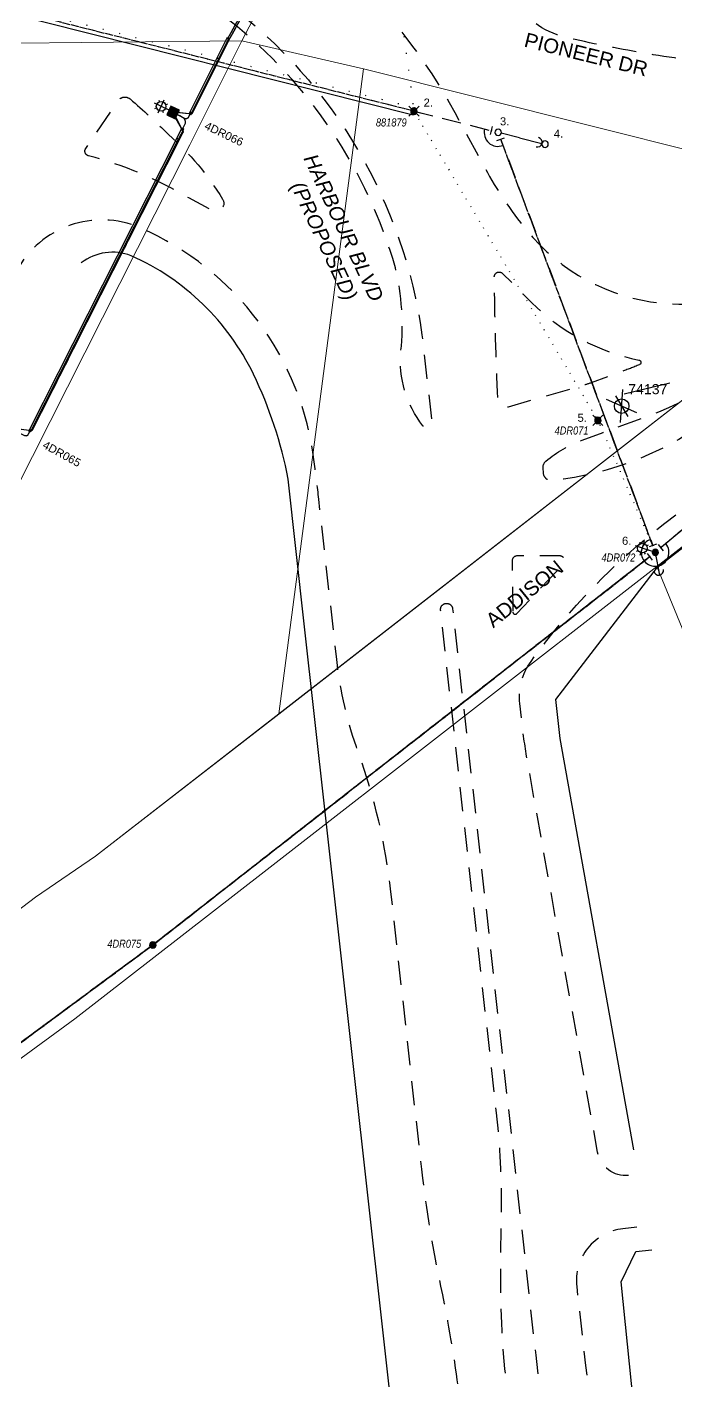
# Model space of a CAD drawing. Header units: metres. Extents: x 303058 to 305172, y 6169922 to 6171978.
# Drawn here: x 303822.8 to 303903.3, y 6171184 to 6171352 of the extents above; entities that cross this region are included whole.
import ezdxf
from ezdxf.enums import TextEntityAlignment as Align

# ---------------------------------------------------------------- set-up
doc = ezdxf.new("R2010")
doc.units = ezdxf.units.M
for name, pattern in [('Cable Exist OH', [1, 1, 0]), ('Cable Exist UG', [8.2, 4, -1.2, 1.8, -1.2]), ('Cable New OH', [6, 4, -2]), ('Cable Remove', [2, 0, -2]), ('Dash', [5, 3, -2])]:
    doc.linetypes.add(name, pattern=pattern)
doc.layers.get('0').update_dxf_attribs({"color": 6})
for name, color, linetype in [('_User PropBdy', 8, 'Continuous'), ('_User PropFOK', 9, 'Dash'), ('_User_NumColumnExist', 7, 'Continuous'), ('_User_NumPoleExist', 7, 'Continuous'), ('Duct_SP_EXT', 9, 'Continuous'), ('Equip_SP_HV_NEW', 8, 'Continuous'), ('Equip_SP_SL_EXT', 8, 'Continuous'), ('Equip_SP_SL_MOD', 8, 'Continuous'), ('Mains_HV_MOD', 7, 'Continuous'), ('Mains_HV_NEW_A55', 7, 'Continuous'), ('Mains_LV_MOD', 7, 'Continuous'), ('Mains_SL_EXT', 7, 'Continuous'), ('Mains_SL_MOD', 7, 'Continuous'), ('Notes_HV_MISC', 8, 'Continuous'), ('Notes_SL_MISC', 8, 'ZIGZAG'), ('OH_Details_SP_MISC', 7, 'Continuous'), ('SupportsOH_SP_NEW', 8, 'Continuous'), ('SupportsOH_SP_TR_HV_LV_SL_MOD', 8, 'Continuous'), ('SupportsOH_SP_TR_HV_LV_SL_NEW', 8, 'Continuous'), ('SupportsUG_SP_LV_EXT', 8, 'Continuous'), ('SupportsUG_SP_LV_SL_EXT', 7, 'Continuous'), ('Trench_SP_EXT', 8, 'Continuous')]:
    doc.layers.add(name, color=color, linetype=linetype)
for name, color, linetype, lineweight in [('Cadastre Developer_SP_NEW', 2, 'Continuous', 5), ('Cadastre Land Parcels_SP_EXT', 8, 'Continuous', 5), ('Cadastre Road Names_SP_HV_LV_SL_EXT', 9, 'Continuous', 5), ('Cadastre Roads_SP_EXT', 7, 'Continuous', 5)]:
    doc.layers.add(name, color=color, linetype=linetype, lineweight=lineweight)
doc.layers.add('Features_DEL', color=1, linetype='Continuous', plot=False)
doc.layers.get('Features_DEL').off()
doc.styles.add('COLUMN_LABEL', font='arial.ttf')
doc.styles.add('HVSW_LABEL', font='arial.ttf')
doc.styles.add('iecARIAL', font='arial.ttf', dxfattribs={"height": 2})
doc.styles.add('iecARIALITALIC', font='ariali.ttf')
doc.styles.add('POLE_LABEL', font='ARIALNI.TTF')
doc.styles.get("Standard").update_dxf_attribs({"font": 'arial.ttf'})
doc.styles.add('TXT', font='txt.shx')
doc.linetypes.add('ZIGZAG', pattern='A,1e-16,-4,[">",TXT,S=2,R=0,X=0,Y=-1],-4', length=8)

# ---------------------------------------------------------------- blocks, each defined once
blk = doc.blocks.new('COLUMN_EXT')
blk.add_hatch(color=256).paths.add_polyline_path([(-1.49, 1.48), (-1.49, -1.49), (1.48, -1.49), (1.48, 1.48)])
blk.add_lwpolyline([(-1.49, -1.49), (1.48, -1.49), (1.48, 1.48), (-1.49, 1.48)], close=True)
at = {"flags": 9}
for tag, style, p in [('STRUCTURE_PLANT_NUMBER', 'POLE_LABEL', (1.81, 0.03)), ('STREET_CODE', 'COLUMN_LABEL', (1.81, -0.2))]:
    blk.add_attdef(tag, text='', height=0.2, dxfattribs=dict(at, style=style)).set_placement(p, align=Align.MIDDLE_LEFT)
at = {"flags": 1}
blk.add_attdef('Z', (1.81, -2.35), '', height=0.2, dxfattribs=at)
at = {"flags": 9}
for tag, p in [('COLUMN_TYPE', (1.81, -0.4)), ('OWNED_BY', (1.81, -0.6)), ('STATE', (1.81, -0.8)), ('USAGE', (1.81, -1)), ('STREETNAME', (1.81, -1.6)), ('SUBURB', (1.81, -1.8)), ('LEGEND', (1.81, -1.2)), ('LOCATION', (1.81, -1.4)), ('NOTES', (1.81, -2))]:
    blk.add_attdef(tag, text='', height=0.2, dxfattribs=at).set_placement(p, align=Align.MIDDLE_LEFT)
at = {"layer": '_User_NumColumnExist', "style": 'COLUMN_LABEL', "flags": 8}
blk.add_attdef('ASSET_NUM', text='', height=2.5, dxfattribs=at).set_placement((2, 2), align=Align.MIDDLE_LEFT)
blk = doc.blocks.new('*U139')
for p, q in [((-2.25, 4.22), (2.25, 4.22)), ((-1.46, 5.68), (-1.06, 5.28)), ((0, 1.97), (0, 6.47)), ((1.46, 5.68), (1.06, 5.28)), ((-1.46, 2.76), (-1.06, 3.16)), ((0, 0), (0, 2.72)), ((1.46, 2.76), (1.06, 3.16))]:
    blk.add_line(p, q)
blk.add_circle((0, 4.22), 1.5)
at = {"style": 'iecARIAL', "flags": 9}
blk.add_attdef('ASSET_NUM', (1.5, 1.5), '', height=2.5, dxfattribs=at)
for tag, p, height, flags in [('OPERATING_VOLTAGE', (0.98, -1.65), 0.2, 9), ('ORIENTATION', (0.98, -1.85), 0.2, 9), ('OWNED_BY', (0.98, -2.05), 0.2, 9), ('STATE', (0.98, -2.25), 0.2, 9), ('CONSTRUCTED_VOLTAGE', (0.98, -0.65), 0.2, 9), ('CONTROL_TYPE', (0.98, -0.85), 0.2, 9), ('LANTERN_PURPOSE', (0.98, -1.05), 0.2, 9), ('LANTERN_TYPE', (0.98, -1.25), 0.2, 9), ('NO_PHASES', (0.98, -1.45), 0.2, 9), ('USAGE', (0.98, -2.45), 0.2, 9), ('CEXIST', (0.98, -2.65), 0.2, 9), ('CNEW', (0.98, -2.85), 0.2, 9), ('CNUMBER', (0.98, -3.05), 0.2, 9), ('CREMOVE', (0.98, -3.25), 0.2, 9), ('CREPLACE', (0.98, -3.45), 0.2, 9), ('LKINGHEIGHT', (0.98, -3.65), 0.2, 9), ('LBRACKET', (0.98, -3.85), 0.2, 9), ('LBRACKETVOCAB', (0.98, -4.05), 0.2, 9), ('LCATEGORY', (0.98, -4.25), 0.2, 9), ('LNUMBER', (2.18, -3.25), 2.5, 8), ('LCHARGE1', (0.98, -4.45), 0.2, 9), ('LCHARGE1PERCENT', (0.98, -4.65), 0.2, 9), ('LCHARGE2', (0.98, -4.85), 0.2, 9), ('LCHARGE2PERCENT', (0.98, -5.05), 0.2, 9), ('LCHARGE3', (0.98, -5.25), 0.2, 9), ('LCHARGE3PERCENT', (0.98, -5.45), 0.2, 9), ('LEXIST', (0.98, -5.65), 0.2, 9), ('LLAMP', (0.98, -5.85), 0.2, 9), ('LLAMPVOCAB', (0.98, -6.05), 0.2, 9), ('LMAST', (0.98, -6.25), 0.2, 9), ('LMASTVOCAB', (0.98, -6.45), 0.2, 9), ('LNEW', (0.98, -6.65), 0.2, 9), ('LANTNUMBER', (0.98, -6.85), 0.2, 9), ('LOUTREACH', (0.98, -7.25), 0.2, 9), ('LOUTREACHVOCAB', (0.98, -7.45), 0.2, 9), ('LRATECODE', (0.98, -7.65), 0.2, 9), ('LREMOVE', (0.98, -7.85), 0.2, 9), ('LREPLACE', (0.98, -8.05), 0.2, 9), ('LTYPE', (0.98, -8.25), 0.2, 9), ('LTYPEVOCAB', (0.98, -8.45), 0.2, 9), ('STREETNAME', (0.98, -9.25), 0.2, 9), ('SUBURB', (0.98, -9.45), 0.2, 1), ('LEGEND', (0.98, -8.65), 0.2, 9), ('LOCATION', (0.98, -8.85), 0.2, 9), ('NOTES', (0.98, -9.05), 0.2, 9)]:
    blk.add_attdef(tag, p, '', height=height, dxfattribs=dict(flags=flags))
blk = doc.blocks.new('POLE_EXT')
blk.add_hatch(color=256).paths.add_polyline_path([(-1, 0, 1), (1, 0, 1)])
blk.add_lwpolyline([(-1, 0, 1), (1, 0, 1)], format="xyb", close=True)
for tag, height, flags, p in [('pNumber', 2.5, 8, (-17.84, 2.07)), ('OWNED_BY', 0.2, 9, (1.35, -0.4)), ('SPECIAL_USE', 0.2, 9, (1.35, -0.8)), ('STATE', 0.2, 9, (1.35, -1)), ('cLV', 0.2, 9, (1.35, -1.4)), ('hDepth', 0.2, 9, (1.35, -1.6)), ('hDia', 0.2, 9, (1.35, -1.8)), ('cHV', 0.2, 9, (1.35, -2)), ('cLinedev', 0.2, 9, (1.35, -3.4)), ('pExisting', 0.2, 9, (1.35, -3.8)), ('PARENT', 0.2, 9, (1.35, -0.6)), ('USAGE', 0.2, 9, (1.35, -1.2)), ('LBRACKET', 0.2, 9, (1.35, -2.2)), ('LExisting', 0.2, 9, (1.35, -2.4)), ('LANTNUMBER', 0.2, 9, (1.35, -2.6)), ('LOther', 0.2, 9, (1.35, -2.8)), ('LRemove', 0.2, 9, (1.35, -3)), ('LEGEND', 0.2, 9, (1.35, -3.2)), ('LOCATION', 0.2, 9, (1.35, -3.6)), ('PFNUMBER', 0.2, 9, (1.35, -4)), ('NEWPFNUMBER', 0.2, 9, (1.35, -4.2)), ('pFooting', 0.2, 9, (1.35, -4.4)), ('pNew', 0.2, 9, (1.35, -4.6)), ('pRelocate', 0.2, 9, (1.35, -5)), ('pRemove', 0.2, 9, (1.35, -5.2)), ('pReplace', 0.2, 9, (1.35, -5.4)), ('pStay', 0.2, 9, (1.35, -5.6)), ('pType', 0.2, 9, (1.35, -5.8)), ('cspan', 0.2, 9, (1.35, -6)), ('STREETNAME', 0.2, 9, (1.35, -6.2)), ('SUBURB', 0.2, 9, (1.35, -6.4)), ('OPERATED_BY', 0.2, 9, (1.36, -7.01)), ('NOTES', 0.2, 9, (1.35, -6.6)), ('MAINTAINED_BY', 0.2, 9, (1.36, -6.81))]:
    blk.add_attdef(tag, text='', height=height, dxfattribs=dict(flags=flags)).set_placement(p, align=Align.MIDDLE_LEFT)
at = {"style": 'POLE_LABEL', "flags": 9}
for tag, p in [('STRUCTURE_PLANT_NUMBER', (1.35, 0.03)), ('STREET_CODE', (1.35, -0.2))]:
    blk.add_attdef(tag, text='', height=0.2, dxfattribs=at).set_placement(p, align=Align.MIDDLE_LEFT)
at = {"flags": 1}
blk.add_attdef('Z', (1.35, -7.33), '', height=0.2, dxfattribs=at)
at = {"layer": '_User_NumPoleExist', "style": 'POLE_LABEL', "flags": 8}
blk.add_attdef('ASSET_NUM', text='', height=2.5, dxfattribs=at).set_placement((2, 2), align=Align.MIDDLE_LEFT)
blk = doc.blocks.new('End Shackle_EXT')
blk.add_wipeout([(0, 0.25), (1.81, 0.25), (1.82, -0.25), (0, -0.25)])
blk.add_line((1.81, -1), (1.81, 1))
at = {"flags": 1}
blk.add_attdef('Z', (0, 0), '', height=0.2, dxfattribs=at)
at = {"flags": 9}
for tag, p in [('CONNECTOR_TYPE', (0, 0)), ('CONSTRUCTED_VOLTAGE', (0, -0.2)), ('OPERATING_VOLTAGE', (0, -0.6)), ('ORIENTATION', (0, -0.8)), ('OWNED_BY', (0, -1)), ('STATE', (0, -1.2)), ('NO_PHASES', (0, -0.4)), ('USAGE', (0, -1.4)), ('NOTES', (0, -1.6))]:
    blk.add_attdef(tag, text='', height=0.2, dxfattribs=at).set_placement(p, align=Align.MIDDLE_LEFT)
blk = doc.blocks.new('A$C3D0B2D35')
at = {"layer": '_User PropBdy'}
for points in [[(303872.46, 6171152.2, -0.026884), (303868.64, 6171175.15), (303859.78, 6171254.63), (303857.18, 6171277.96), (303855.18, 6171295.95, 0.064955), (303850.87, 6171308.95, 0.177852), (303835.68, 6171323.65, 0.261943), (303829.5, 6171322.77)], [(303901.49, 6171158.58, -0.027207), (303898.35, 6171178.44), (303896.5, 6171196.35), (303898.36, 6171200.09), (303900.34, 6171200.31)]]:
    blk.add_lwpolyline(points, format="xyb", dxfattribs=at)
blk.add_lwpolyline([(303898.11, 6171212.73), (303888.95, 6171263.76), (303888.42, 6171268.58), (303901.01, 6171285), (303930.32, 6171307.77)], dxfattribs=at)
at = {"layer": '_User PropFOK', "flags": 128}
for points in [[(303850.84, 6171368, 0.091956), (303852.65, 6171366.45, -0.061729), (303862.45, 6171359.02, -0.074343), (303875.85, 6171341.44), (303879.63, 6171334.49, 0.045865), (303884.72, 6171326.88, 0.409021), (303919.53, 6171322.93), (303925.91, 6171327.91, 0.000004), (303925.91, 6171327.91, 0.414209), (303927.2, 6171338.43), (303924.59, 6171341.78, 0.22259), (303913.24, 6171347.53), (303909.84, 6171347.64, -0.037136), (303899.17, 6171348.83, -0.017328), (303889.6, 6171350.76, -0.411489), (303881.76, 6171363.38)], [(303871.91, 6171302.56, -0.191251), (303869.17, 6171311.78, 0.085755), (303868.49, 6171322.16, 0.156359), (303847.95, 6171352.81, -1), (303848.87, 6171353.99, -0.200119), (303871.97, 6171312.29), (303873.01, 6171302.95, -0.79016), (303871.91, 6171302.56)], [(303881.25, 6171154.13, -0.02296), (303876.46, 6171182, 0.017316), (303874.6, 6171193.61, -0.026582), (303871.64, 6171211.45), (303867.93, 6171244.74, 0.059369), (303863.89, 6171262.02, -0.059369), (303861.2, 6171273.55), (303858.98, 6171293.45, 0.005945), (303858.41, 6171298.08, 0.267019), (303836.81, 6171327.1, 0.390074), (303821.46, 6171321.77, 0.390074)], [(303887.18, 6171298.17, -0.08717), (303891.68, 6171300.77), (303898.68, 6171303.33, 0.076839), (303917.41, 6171313.65, 0.001543), (303917.75, 6171313.92), (303932.37, 6171325.34, -0.960952), (303933.14, 6171324.43), (303927.19, 6171318.96, -0.019913), (303924.15, 6171316.38), (303908.27, 6171303.97, -0.140246), (303887.97, 6171295.75, -0.42665), (303886.87, 6171296.68), (303886.83, 6171297.34, -0.238446), (303887.18, 6171298.17)], [(303897.43, 6171209.55, -0.394847), (303893.6, 6171212.41), (303884.94, 6171260.64, -0.016645), (303884.22, 6171265.58), (303883.94, 6171268.08, -0.186925), (303885.33, 6171273.32, -0.071006), (303901.96, 6171290.47), (303904.14, 6171292.16)], [(303883.06, 6171279.46, 0.674912), (303883.58, 6171279.26), (303889.33, 6171285.39, 0.664897), (303888.9, 6171286.41), (303888.43, 6171286.41), (303883.58, 6171286.4, 0.411909), (303882.98, 6171285.81), (303883, 6171284.27), (303883.06, 6171279.46)], [(303887.12, 6171155.42, -0.022979), (303882.41, 6171182.76, -0.034211), (303881.57, 6171197.77), (303881.66, 6171204.98, 0.030855), (303881.05, 6171217.3), (303874.1, 6171279.69, -1.000229), (303875.59, 6171279.85), (303885.91, 6171187.23, 0.026334), (303891.02, 6171156.28)], [(303898.45, 6171203.12), (303896.74, 6171202.93, 0.414214), (303891, 6171195.75), (303891.87, 6171187.89, 0.026334), (303896.88, 6171157.57, 0.026334)]]:
    blk.add_lwpolyline(points, format="xyb", dxfattribs=at)
for points in [[(303835.55, 6171343.1, -0.022922), (303840.33, 6171338.68, -0.074997), (303847.04, 6171330.68, -0.765262), (303845.72, 6171329.28), (303842.83, 6171330.83, 0.069919), (303830.39, 6171336.05, -0.518134), (303830.05, 6171336.97), (303833.52, 6171342.08), (303834.08, 6171342.9, -0.444695), (303835.55, 6171343.1)], [(303898.73, 6171310.7, -0.741604), (303898.79, 6171310.13, -0.009554), (303896.52, 6171309.25), (303892.81, 6171307.89, -0.017455), (303891.48, 6171307.46), (303882.47, 6171304.86, -0.485582), (303881.2, 6171305.78, -0.007628), (303880.77, 6171321.02, -0.672543), (303881.79, 6171321.45), (303885.39, 6171317.86, 0.147098)]]:
    blk.add_lwpolyline(points, format="xyb", close=True, dxfattribs=at)
blk = doc.blocks.new('POLE_DEL')
h = blk.add_hatch(color=256)
edge = h.paths.add_edge_path()
edge.add_arc((0, 0), 1, 180, 360)
edge.add_arc((0, 0), 1, 0, 180)
for p, q in [((-1.58, 1.58), (1.58, -1.58)), ((-1.58, -1.58), (1.58, 1.58))]:
    blk.add_line(p, q)
blk.add_lwpolyline([(-1, 0, 1), (1, 0, 1)], format="xyb", close=True)
at = {"flags": 1}
blk.add_attdef('Z', (0, 0), '', height=0.2, dxfattribs=at)
for tag, height, flags, p in [('pNumber', 2.5, 8, (0, 2.07)), ('OWNED_BY', 0.2, 9, (0, -0.4)), ('SPECIAL_USE', 0.2, 9, (0, -0.6)), ('STATE', 0.2, 9, (0, -0.8)), ('cLV', 0.2, 9, (0, -1.2)), ('cHV', 0.2, 9, (0, -1.8)), ('cLinedev', 0.2, 9, (0, -3.2)), ('USAGE', 0.2, 9, (0, -1)), ('hDepth', 0.2, 9, (0, -1.4)), ('hDia', 0.2, 9, (0, -1.6)), ('LBRACKET', 0.2, 9, (0, -2)), ('LExisting', 0.2, 9, (0, -2.2)), ('LANTNUMBER', 0.2, 9, (0, -2.4)), ('LOther', 0.2, 9, (0, -2.6)), ('LRemove', 0.2, 9, (0, -2.8)), ('LEGEND', 0.2, 9, (0, -3)), ('pExisting', 0.2, 9, (0, -3.4)), ('PFNUMBER', 0.2, 9, (0, -3.6)), ('NEWPFNUMBER', 0.2, 9, (0, -3.8)), ('pFooting', 0.2, 9, (0, -4)), ('pNew', 0.2, 9, (0, -4.2)), ('cspan', 0.2, 9, (0, -5.6)), ('SUBURB', 0.2, 9, (0, -5.8)), ('STREETNAME', 0.2, 9, (0, -6)), ('pRelocate', 0.2, 9, (0, -4.6)), ('pRemove', 0.2, 9, (0, -4.8)), ('pReplace', 0.2, 9, (0, -5)), ('pStay', 0.2, 9, (0, -5.2)), ('pType', 0.2, 9, (0, -5.4)), ('LOCATION', 0.2, 9, (0, -6.2)), ('NOTES', 0.2, 9, (0, -6.4))]:
    blk.add_attdef(tag, text='', height=height, dxfattribs=dict(flags=flags)).set_placement(p, align=Align.MIDDLE_LEFT)
at = {"style": 'POLE_LABEL', "flags": 9}
blk.add_attdef('STREET_CODE', text='', height=0.2, dxfattribs=at).set_placement((0, -0.2), align=Align.MIDDLE_LEFT)
blk = doc.blocks.new('POLE_NEW')
for tag, height, flags, p in [('pNumber', 2.5, 8, (-17.84, 2.07)), ('OWNED_BY', 0.2, 9, (1.15, -0.4)), ('SPECIAL_USE', 0.2, 9, (1.15, -0.8)), ('STATE', 0.2, 9, (1.15, -1)), ('cLV', 0.2, 9, (1.15, -1.4)), ('hDepth', 0.2, 9, (1.15, -1.6)), ('hDia', 0.2, 9, (1.15, -1.8)), ('cHV', 0.2, 9, (1.15, -2)), ('cLinedev', 0.2, 9, (1.15, -3.4)), ('pExisting', 0.2, 9, (1.15, -3.6)), ('pFooting', 0.2, 9, (1.15, -4.2)), ('PARENT', 0.2, 9, (1.15, -0.6)), ('USAGE', 0.2, 9, (1.15, -1.2)), ('LBRACKET', 0.2, 9, (1.15, -2.2)), ('LExisting', 0.2, 9, (1.15, -2.4)), ('LANTNUMBER', 0.2, 9, (1.15, -2.6)), ('LOther', 0.2, 9, (1.15, -2.8)), ('LRemove', 0.2, 9, (1.15, -3)), ('LEGEND', 0.2, 9, (1.15, -3.2)), ('PFNUMBER', 0.2, 9, (1.15, -3.8)), ('NEWPFNUMBER', 0.2, 9, (1.15, -4)), ('pNew', 0.2, 9, (1.15, -4.4)), ('pRelocate', 0.2, 9, (1.15, -4.8)), ('pRemove', 0.2, 9, (1.15, -5)), ('pReplace', 0.2, 9, (1.15, -5.2)), ('pStay', 0.2, 9, (1.15, -5.4)), ('pType', 0.2, 9, (1.15, -5.6)), ('cspan', 0.2, 9, (1.15, -5.8)), ('SUBURB', 0.2, 9, (1.15, -6)), ('STREETNAME', 0.2, 9, (1.15, -6.2)), ('OPERATED_BY', 0.2, 9, (1.15, -6.89)), ('LOCATION', 0.2, 9, (1.15, -6.4)), ('NOTES', 0.2, 9, (1.15, -6.6)), ('MAINTAINED_BY', 0.2, 9, (1.15, -7.22))]:
    blk.add_attdef(tag, text='', height=height, dxfattribs=dict(flags=flags)).set_placement(p, align=Align.MIDDLE_LEFT)
at = {"style": 'POLE_LABEL'}
for tag, height, flags, p in [('STRUCTURE_PLANT_NUMBER', 0.2, 9, (1.15, 0.09)), ('ASSET_NUM', 2.5, 8, (2, 2)), ('STREET_CODE', 0.2, 9, (1.15, -0.2))]:
    blk.add_attdef(tag, text='', height=height, dxfattribs=dict(at, flags=flags)).set_placement(p, align=Align.MIDDLE_LEFT)
at = {"flags": 1}
blk.add_attdef('Z', (1.15, -7.59), '', height=0.2, dxfattribs=at)
blk.add_wipeout([(0.07, 1), (-0.06, 1), (-0.18, 0.98), (-0.3, 0.95), (-0.42, 0.91), (-0.53, 0.85), (-0.63, 0.77), (-0.73, 0.69), (-0.81, 0.59), (-0.87, 0.49), (-0.93, 0.37), (-0.97, 0.25), (-0.99, 0.13), (-1, 0.01), (-0.99, -0.12), (-0.97, -0.24), (-0.93, -0.36), (-0.88, -0.48), (-0.81, -0.58), (-0.73, -0.68), (-0.64, -0.77), (-0.54, -0.84), (-0.43, -0.9), (-0.31, -0.95), (-0.19, -0.98), (-0.07, -1), (0.06, -1), (0.18, -0.98), (0.3, -0.95), (0.42, -0.91), (0.53, -0.85), (0.63, -0.77), (0.73, -0.69), (0.81, -0.59), (0.87, -0.49), (0.93, -0.37), (0.97, -0.25), (0.99, -0.13), (1, -0.01), (0.99, 0.12), (0.97, 0.24), (0.93, 0.36), (0.88, 0.48), (0.81, 0.58), (0.73, 0.68), (0.64, 0.77), (0.54, 0.84), (0.43, 0.9), (0.31, 0.95), (0.19, 0.98)])
at = {"lineweight": -3}
blk.add_lwpolyline([(-1, 0, 1), (1, 0, 1)], format="xyb", close=True, dxfattribs=at)
blk = doc.blocks.new('STAY_NEW')
blk.add_line((0, 0), (-7.17, 0))
blk.add_arc((-5.67, 0), 1.5, 90, 270)
blk = doc.blocks.new('HV_End Shackle_NEW')
for tag, flags, p in [('Z', 1, (1.5, -2.2)), ('USAGE', 9, (1.5, -1.8)), ('NOTES', 9, (1.5, -2))]:
    blk.add_attdef(tag, text='', height=0.2, dxfattribs=dict(flags=flags)).set_placement(p, align=Align.MIDDLE_LEFT)
blk.add_wipeout([(-0.25, 0), (-0.25, 1.81), (0.25, 1.82), (0.25, 0)])
blk.add_line((1, 1.81), (-1, 1.81))
at = {"flags": 9}
for tag, p in [('CONNECTOR_TYPE', (1.5, 0)), ('CONSTRUCTED_VOLTAGE', (1.5, -0.2)), ('OPERATING_VOLTAGE', (1.5, -0.6)), ('ORIENTATION', (1.5, -0.8)), ('OWNED_BY', (1.5, -1)), ('OPERATED_BY', (1.5, -1.2)), ('STATE', (1.5, -1.6)), ('NO_PHASES', (1.5, -0.4)), ('MAINTAINED_BY', (1.5, -1.4))]:
    blk.add_attdef(tag, text='', height=0.2, dxfattribs=at).set_placement(p, align=Align.MIDDLE_LEFT)
blk = doc.blocks.new('*U164')
blk.add_line((-3, 6.88), (3, 6.88))
blk.add_circle((0, 6.88), 1.8)
at = {"style": 'HVSW_LABEL'}
for tag, height, flags, p in [('ASSET_NUM', 3.5, 8, (2, 2)), ('STREET_CODE', 0.2, 9, (0, -0.2))]:
    blk.add_attdef(tag, text='', height=height, dxfattribs=dict(at, flags=flags)).set_placement(p, align=Align.MIDDLE_LEFT)
at = {"flags": 1}
blk.add_attdef('Z', (0, 0), '', height=0.2, dxfattribs=at)
at = {"flags": 9}
for tag, p in [('ACTUAL_STATUS', (0, -0.4)), ('CONSTRUCTED_VOLTAGE', (0, -0.6)), ('OPERATING_VOLTAGE', (0, -1)), ('ORIENTATION', (0, -1.2)), ('OWNED_BY', (0, -1.4)), ('STATE', (0, -1.6)), ('SWITCH_TYPE', (0, -1.8)), ('STREETNAME', (0, -2.6)), ('SUBURB', (0, -2.8)), ('NO_PHASES', (0, -0.8)), ('USAGE', (0, -2)), ('LEGEND', (0, -2.2)), ('LOCATION', (0, -2.4)), ('NOTES', (0, -3))]:
    blk.add_attdef(tag, text='', height=0.2, dxfattribs=at).set_placement(p, align=Align.MIDDLE_LEFT)

msp = doc.modelspace()

# ---------------------------------------------------------------- linework, layer by layer
at = {"layer": 'Cadastre Land Parcels_SP_EXT', "linetype": 'Continuous'}
for points in [[(303864.52, 6171346.82), (303849.43, 6171350.32), (303842.99, 6171337.39), (303812.57, 6171277.27), (303781.07, 6171221.02), (303747.3, 6171188.85), (303764.21, 6171198.68), (303823.83, 6171244.08), (303831.24, 6171249.14), (303854, 6171266.8), (303864.52, 6171346.82)], [(303919.77, 6171317.88), (303934.5, 6171329.31), (303864.52, 6171346.82), (303854, 6171266.8), (303919.77, 6171317.88)], [(303943.48, 6171290.25), (303937.31, 6171305.92), (303930.27, 6171307.86), (303900.95, 6171285.08), (303905.06, 6171275.13), (303943.48, 6171290.25)]]:
    msp.add_lwpolyline(points, close=True, dxfattribs=at)
msp.add_lwpolyline([(303958.51, 6171142.09), (303928.34, 6171218.78), (303928.34, 6171218.78), (303922.52, 6171232.87), (303916.71, 6171246.96), (303910.88, 6171261.04), (303905.06, 6171275.13), (303900.95, 6171285.08), (303852.21, 6171247.22), (303828.71, 6171228.98), (303766.82, 6171183.68)], dxfattribs=at)
at = {"layer": 'Cadastre Roads_SP_EXT', "linetype": 'Continuous'}
for points in [[(303861.73, 6171367.98), (303858.93, 6171368.5), (303853.94, 6171358.95), (303849.43, 6171350.32), (303864.52, 6171346.82), (303934.5, 6171329.31), (303934.17, 6171339.76), (303933.85, 6171350.2), (303879.46, 6171363.62), (303861.98, 6171367.93), (303861.73, 6171367.98)], [(303849.43, 6171350.32), (303817.52, 6171350), (303795.17, 6171349.78), (303752.46, 6171270.38), (303716.97, 6171226.99), (303732.89, 6171206.96), (303747.3, 6171188.85), (303781.07, 6171221.02), (303812.57, 6171277.27), (303842.99, 6171337.39), (303849.43, 6171350.32)], [(303766.82, 6171183.68), (303828.71, 6171228.98), (303852.21, 6171247.22), (303900.95, 6171285.08), (303930.27, 6171307.86), (303925.63, 6171312.29), (303919.77, 6171317.88), (303854, 6171266.79), (303831.24, 6171249.14), (303823.83, 6171244.08), (303764.21, 6171198.68), (303747.3, 6171188.85), (303750.67, 6171183.26), (303754.43, 6171177.05), (303766.82, 6171183.68)]]:
    msp.add_lwpolyline(points, close=True, dxfattribs=at)
at = {"layer": 'Duct_SP_EXT'}
for p, q in [((303842.89, 6171341.26), (303847.63, 6171350.77)), ((303843.1, 6171341.15), (303847.84, 6171350.67)), ((303847.63, 6171350.77), (303847.73, 6171350.72)), ((303847.84, 6171350.67), (303847.73, 6171350.72)), ((303842.89, 6171341.26), (303843, 6171341.2)), ((303843.1, 6171341.15), (303843, 6171341.2)), ((303822.99, 6171301.9), (303841.36, 6171338.21)), ((303823.2, 6171301.79), (303841.58, 6171338.1)), ((303841.36, 6171338.21), (303841.99, 6171339.47)), ((303841.36, 6171338.21), (303841.47, 6171338.15)), ((303841.58, 6171338.1), (303841.47, 6171338.15)), ((303841.58, 6171338.1), (303842.21, 6171339.36)), ((303841.99, 6171339.47), (303842.1, 6171339.42)), ((303842.21, 6171339.36), (303842.1, 6171339.42)), ((303822.99, 6171301.9), (303823.09, 6171301.85)), ((303823.2, 6171301.79), (303823.09, 6171301.85))]:
    msp.add_line(p, q, dxfattribs=at)
at = {"layer": 'Mains_HV_MOD', "linetype": 'Cable Exist OH'}
for points in [[(303870.8, 6171341.59), (303803.53, 6171358.5)], [(303900.76, 6171286.85), (303881.25, 6171338.96)], [(303925.15, 6171307.12), (303900.76, 6171286.85)], [(303722.81, 6171164.51), (303722.92, 6171164.57), (303767.45, 6171185.73), (303838.37, 6171238.13), (303900.76, 6171286.85)]]:
    msp.add_lwpolyline(points, dxfattribs=at)
at = {"layer": 'Mains_HV_MOD', "linetype": 'Continuous'}
msp.add_lwpolyline([(303900.16, 6171288.45, 0.511056), (303899.38, 6171285.78)], format="xyb", dxfattribs=at)
at = {"layer": 'Mains_HV_NEW_A55', "linetype": 'Cable New OH', "ltscale": 0.6, "flags": 128}
msp.add_lwpolyline([(303870.8, 6171341.59), (303881.25, 6171338.96)], dxfattribs=at)
at = {"layer": 'Mains_LV_MOD', "linetype": 'Cable Exist OH'}
msp.add_lwpolyline([(303925.15, 6171307.12), (303900.76, 6171286.85)], dxfattribs=at)
at = {"layer": 'Mains_SL_EXT', "linetype": 'Cable Exist UG', "ltscale": 0.6, "flags": 128}
msp.add_lwpolyline([(303840.78, 6171341.48), (303842.13, 6171339.02), (303842.13, 6171339.02), (303841.65, 6171338.06), (303823.37, 6171301.94), (303820.66, 6171302.24)], dxfattribs=at)
at = {"layer": 'Mains_SL_MOD', "linetype": 'Cable Exist UG', "ltscale": 0.6, "flags": 128}
msp.add_lwpolyline([(303867.9, 6171363.38), (303866.21, 6171362.61), (303866.21, 6171362.61), (303855.93, 6171365.19), (303847.7, 6171350.19), (303847.7, 6171350.19), (303843.22, 6171341.23), (303840.78, 6171341.48)], dxfattribs=at)
at = {"layer": 'Mains_SL_MOD', "linetype": 'Cable Exist OH', "ltscale": 0.6, "flags": 128}
for points in [[(303949.37, 6171322.3), (303925.15, 6171307.12), (303900.76, 6171286.85)], [(303900.76, 6171286.85), (303838.37, 6171238.13), (303767.45, 6171185.73)]]:
    msp.add_lwpolyline(points, dxfattribs=at)
at = {"layer": 'Notes_HV_MISC', "color": 1, "linetype": 'Cable Remove', "flags": 128}
msp.add_lwpolyline([(303870.8, 6171341.59), (303893.63, 6171303.22), (303900.76, 6171286.85)], dxfattribs=at)
at = {"layer": 'Notes_SL_MISC', "flags": 128}
for points in [[(303867.9, 6171363.38), (303866.21, 6171362.61), (303855.93, 6171365.19), (303847.7, 6171350.19), (303843.22, 6171341.23), (303840.89, 6171341.47)], [(303840.94, 6171341.39), (303842.13, 6171339.02), (303823.37, 6171301.94), (303820.71, 6171302.24)]]:
    msp.add_lwpolyline(points, dxfattribs=at)
at = {"layer": 'Notes_SL_MISC', "color": 1, "linetype": 'Cable Remove', "flags": 128}
msp.add_lwpolyline([(303867.9, 6171363.38), (303870.79, 6171341.59), (303803.57, 6171358.5)], dxfattribs=at)
at = {"layer": 'OH_Details_SP_MISC', "color": 1, "linetype": 'Cable Remove'}
msp.add_line((303803.64, 6171358.94), (303870.91, 6171342.02), dxfattribs=at)
at = {"layer": 'OH_Details_SP_MISC', "linetype": 'Continuous'}
msp.add_line((303803.42, 6171358.06), (303870.69, 6171341.15), dxfattribs=at)
at = {"layer": 'OH_Details_SP_MISC', "color": 1, "linetype": 'Cable Remove', "flags": 128}
msp.add_lwpolyline([(303867.9, 6171363.37), (303870.79, 6171341.59), (303893.62, 6171303.24), (303900.76, 6171286.85)], dxfattribs=at)
at = {"layer": 'OH_Details_SP_MISC', "linetype": 'Cable New OH', "ltscale": 0.6, "flags": 128}
for points in [[(303870.79, 6171341.59), (303881.25, 6171338.96)], [(303881.25, 6171338.96), (303900.76, 6171286.85)]]:
    msp.add_lwpolyline(points, dxfattribs=at)
at = {"layer": 'OH_Details_SP_MISC', "color": 8, "flags": 128}
msp.add_lwpolyline([(303883.9, 6171338.29), (303881.64, 6171338.86)], dxfattribs=at)
at = {"layer": 'OH_Details_SP_MISC', "flags": 128}
msp.add_lwpolyline([(303949.4, 6171322.29), (303925.15, 6171307.12), (303900.76, 6171286.85), (303838.37, 6171238.13), (303767.45, 6171185.73), (303722.93, 6171164.57), (303685.51, 6171142.64)], dxfattribs=at)
at = {"layer": 'OH_Details_SP_MISC', "color": 9, "flags": 128}
for points in [[(303902.56, 6171307.82), (303896.91, 6171306.48)], [(303896.44, 6171302.95), (303896.73, 6171307.04)], [(303898.46, 6171304.16), (303894.71, 6171305.83)]]:
    msp.add_lwpolyline(points, dxfattribs=at)
at = {"layer": 'Trench_SP_EXT', "linetype": 'Cable Exist UG', "flags": 128}
msp.add_lwpolyline([(303847.64, 6171350.52), (303849.05, 6171353.08)], dxfattribs=at)
for points in [[(303843.15, 6171341.52), (303842.78, 6171340.81), (303842.78, 6171340.81, -0.424087), (303842.29, 6171340.69), (303842.29, 6171340.69), (303840.9, 6171341.41)], [(303841.96, 6171339.18), (303842.43, 6171340.11), (303842.43, 6171340.11, 0.145934), (303842.28, 6171340.68), (303842.28, 6171340.68), (303841.71, 6171340.99), (303840.94, 6171341.39)], [(303823.19, 6171302.1), (303822.88, 6171301.46), (303822.88, 6171301.46, -0.447681), (303822.48, 6171301.32), (303822.48, 6171301.32), (303820.7, 6171302.22)]]:
    msp.add_lwpolyline(points, format="xyb", dxfattribs=at)

# ---------------------------------------------------------------- block references
at = {"layer": 'Cadastre Developer_SP_NEW'}
msp.add_blockref('A$C3D0B2D35', (0, 0), dxfattribs=at)
at = {"layer": 'Equip_SP_SL_EXT', "xscale": 0.4, "yscale": 0.4, "zscale": 0.4, "rotation": 64.36744001274621}
msp.add_blockref('*U139', (303840.93, 6171341.45), dxfattribs=at)
at = {"layer": 'Equip_SP_SL_MOD', "xscale": 0.4, "yscale": 0.4, "zscale": 0.4, "rotation": 72.0695177352607}
msp.add_blockref('*U139', (303900.76, 6171286.85), dxfattribs=at)
at = {"layer": 'Features_DEL'}
ref = msp.add_blockref('POLE_EXT', (303870.8, 6171341.59), dxfattribs=dict(at, xscale=0.4, yscale=0.4, zscale=0.4))
ref.add_attrib('ASSET_NUM', '881879', dxfattribs={"layer": '_User_NumPoleExist', "height": 1, "style": 'POLE_LABEL'}).set_placement((303866.07, 6171340.19), align=Align.MIDDLE_LEFT)
ref = msp.add_blockref('POLE_EXT', (303893.63, 6171303.24), dxfattribs=dict(at, xscale=0.4, yscale=0.4, zscale=0.4))
ref.add_attrib('ASSET_NUM', '4DR071', dxfattribs={"layer": '_User_NumPoleExist', "height": 1, "style": 'POLE_LABEL'}).set_placement((303888.26, 6171301.97), align=Align.MIDDLE_LEFT)
at = {"layer": 'Notes_HV_MISC', "color": 8}
ref = msp.add_blockref('POLE_DEL', (303870.79, 6171341.59), dxfattribs=dict(at, xscale=0.4, yscale=0.4, zscale=0.4))
ref.add_attrib('pNumber', '2.', dxfattribs={"color": 0, "height": 1}).set_placement((303871.99, 6171342.65), align=Align.MIDDLE_LEFT)
ref = msp.add_blockref('POLE_DEL', (303893.63, 6171303.22), dxfattribs=dict(at, xscale=0.4, yscale=0.4, zscale=0.4))
ref.add_attrib('pNumber', '5.', dxfattribs={"color": 0, "height": 1}).set_placement((303891.1, 6171303.55), align=Align.MIDDLE_LEFT)
at = {"layer": 'Notes_SL_MISC'}
ref = msp.add_blockref('POLE_DEL', (303870.79, 6171341.59), dxfattribs=dict(at, xscale=0.4, yscale=0.4, zscale=0.4))
ref.add_attrib('pNumber', '2.', dxfattribs={"height": 1}).set_placement((303871.99, 6171342.65), align=Align.MIDDLE_LEFT)
at = {"layer": 'OH_Details_SP_MISC'}
ref = msp.add_blockref('POLE_DEL', (303870.8, 6171341.59), dxfattribs=dict(at, xscale=0.4, yscale=0.4, zscale=0.4))
ref.add_attrib('pNumber', '2.', dxfattribs={"layer": 'SupportsUG_SP_LV_EXT', "height": 1}).set_placement((303871.99, 6171342.65), align=Align.MIDDLE_LEFT)
at = {"layer": 'OH_Details_SP_MISC', "color": 8}
ref = msp.add_blockref('*U164', (303893.63, 6171303.22), dxfattribs=dict(at, xscale=0.5, yscale=0.5, zscale=0.5, rotation=300.9709362309455))
ref.add_attrib('ASSET_NUM', '74137', dxfattribs={"layer": '0', "color": 0, "height": 1.25, "style": 'HVSW_LABEL'}).set_placement((303897.4, 6171307.1), align=Align.MIDDLE_LEFT)
at = {"layer": 'OH_Details_SP_MISC'}
ref = msp.add_blockref('POLE_DEL', (303893.63, 6171303.22), dxfattribs=dict(at, xscale=0.4, yscale=0.4, zscale=0.4))
ref.add_attrib('pNumber', '5.', dxfattribs={"layer": 'SupportsUG_SP_LV_EXT', "height": 1}).set_placement((303891.1, 6171303.55), align=Align.MIDDLE_LEFT)
at = {"layer": 'SupportsOH_SP_NEW', "color": 2, "xscale": 0.4, "yscale": 0.4, "zscale": 0.4}
for p, rotation in [((303883.9, 6171338.29), 165.8802769760683), ((303900.76, 6171286.85), 100.4576956763712)]:
    msp.add_blockref('STAY_NEW', p, dxfattribs=dict(at, rotation=rotation))
at = {"layer": 'SupportsOH_SP_TR_HV_LV_SL_MOD'}
ref = msp.add_blockref('POLE_EXT', (303838.37, 6171238.13), dxfattribs=dict(at, xscale=0.4, yscale=0.4, zscale=0.4))
ref.add_attrib('ASSET_NUM', '4DR075', dxfattribs={"layer": '_User_NumPoleExist', "height": 1, "style": 'POLE_LABEL'}).set_placement((303832.73, 6171238.29), align=Align.MIDDLE_LEFT)
at = {"layer": 'SupportsUG_SP_LV_SL_EXT'}
ref = msp.add_blockref('COLUMN_EXT', (303840.89, 6171341.43), dxfattribs=dict(at, xscale=0.4, yscale=0.4, zscale=0.4, rotation=334.3674399914007))
ref.add_attrib('ASSET_NUM', '4DR066', dxfattribs={"layer": '_User_NumColumnExist', "height": 1, "rotation": 334.3674, "style": 'COLUMN_LABEL'}).set_placement((303844.91, 6171339.88), align=Align.MIDDLE_LEFT)
ref = msp.add_blockref('COLUMN_EXT', (303820.71, 6171302.23), dxfattribs=dict(at, xscale=0.4, yscale=0.4, zscale=0.4, rotation=331.1981711730328))
ref.add_attrib('ASSET_NUM', '4DR065', dxfattribs={"layer": '_User_NumColumnExist', "height": 1, "rotation": 331.1982, "style": 'COLUMN_LABEL'}).set_placement((303824.84, 6171300.31), align=Align.MIDDLE_LEFT)

# ---------------------------------------------------------------- texts
at = {"layer": 'Cadastre Road Names_SP_HV_LV_SL_EXT'}
for s, rotation, p in [('PIONEER DR', 346.1856, (303884.36, 6171349.62)), ('ADDISON', 39.1142, (303880.64, 6171277.4))]:
    msp.add_text(s, height=1.8, rotation=rotation, dxfattribs=at).set_placement(p)
at = {"layer": 'Cadastre Road Names_SP_HV_LV_SL_EXT', "style": 'iecARIALITALIC'}
for s, p in [('HARBOUR BLVD', (303857.05, 6171335.73)), ('(PROPOSED)', (303855.46, 6171332.32))]:
    msp.add_text(s, height=1.8, rotation=295.1613, dxfattribs=at).set_placement(p)

# ---------------------------------------------------------------- next in the draw order: block references
at = {"layer": 'Equip_SP_HV_NEW', "linetype": 'Cable New OH', "xscale": 0.5, "yscale": 0.5, "zscale": 0.5}
for p, rotation in [((303881.25, 6171338.96), 75.87708927690322), ((303900.76, 6171286.85), 20.52712336428404)]:
    msp.add_blockref('HV_End Shackle_NEW', p, dxfattribs=dict(at, rotation=rotation))
at = {"layer": 'SupportsOH_SP_TR_HV_LV_SL_NEW'}
ref = msp.add_blockref('POLE_NEW', (303887.07, 6171337.49), dxfattribs=dict(at, xscale=0.4, yscale=0.4, zscale=0.4))
ref.add_attrib('pNumber', '4.', dxfattribs={"height": 1}).set_placement((303888.16, 6171338.8), align=Align.MIDDLE_LEFT)

# ---------------------------------------------------------------- next in the draw order: block references
at = {"layer": 'Equip_SP_HV_NEW', "linetype": 'Cable New OH', "xscale": 0.5, "yscale": 0.5, "zscale": 0.5}
for p, rotation in [((303881.25, 6171338.96), 200.5272863667578), ((303900.76, 6171286.85), 309.7254245087611)]:
    msp.add_blockref('HV_End Shackle_NEW', p, dxfattribs=dict(at, rotation=rotation))

# ---------------------------------------------------------------- next in the draw order: linework, layer by layer
at = {"layer": 'Mains_HV_MOD', "linetype": 'Continuous'}
msp.add_lwpolyline([(303879.57, 6171339.38, 0.614914), (303881.85, 6171337.34)], format="xyb", dxfattribs=at)

# ---------------------------------------------------------------- next in the draw order: block references
at = {"layer": 'Equip_SP_HV_NEW', "linetype": 'Cable New OH', "xscale": 0.5, "yscale": 0.5, "zscale": 0.5, "rotation": 127.9903899796849}
msp.add_blockref('HV_End Shackle_NEW', (303900.76, 6171286.85), dxfattribs=at)

# ---------------------------------------------------------------- next in the draw order: linework, layer by layer
at = {"layer": 'Mains_HV_MOD', "linetype": 'Continuous'}
msp.add_lwpolyline([(303899.38, 6171285.78, 1.016404), (303902.06, 6171287.93)], format="xyb", dxfattribs=at)

# ---------------------------------------------------------------- next in the draw order: block references
at = {"layer": 'SupportsOH_SP_TR_HV_LV_SL_NEW'}
ref = msp.add_blockref('POLE_NEW', (303881.25, 6171338.96), dxfattribs=dict(at, xscale=0.4, yscale=0.4, zscale=0.4))
ref.add_attrib('pNumber', '3.', dxfattribs={"height": 1}).set_placement((303881.47, 6171340.33), align=Align.MIDDLE_LEFT)

# ---------------------------------------------------------------- next in the draw order: block references
at = {"layer": 'Mains_LV_MOD', "xscale": 0.5, "yscale": 0.5, "zscale": 0.5, "rotation": 39.73043082114701}
msp.add_blockref('End Shackle_EXT', (303900.76, 6171286.85), dxfattribs=at)

# ---------------------------------------------------------------- next in the draw order: block references
at = {"layer": 'SupportsOH_SP_TR_HV_LV_SL_MOD'}
ref = msp.add_blockref('POLE_EXT', (303900.76, 6171286.85), dxfattribs=dict(at, xscale=0.4, yscale=0.4, zscale=0.4))
ref.add_attrib('ASSET_NUM', '4DR072', dxfattribs={"layer": '_User_NumPoleExist', "height": 1, "style": 'POLE_LABEL'}).set_placement((303894.08, 6171286.21), align=Align.MIDDLE_LEFT)
ref.add_attrib('pNumber', '6.', dxfattribs={"height": 1}).set_placement((303896.62, 6171288.29), align=Align.MIDDLE_LEFT)

doc.saveas('drawing.dxf')
